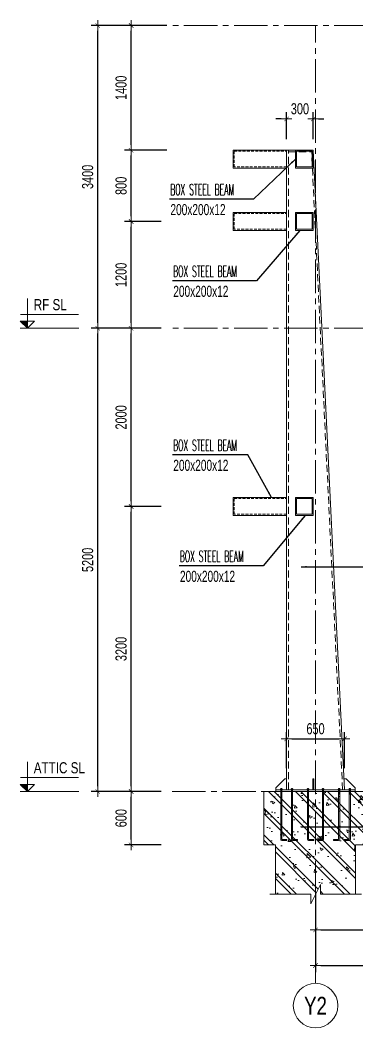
# Model space of a CAD drawing. Header units: millimetres. Extents: x 239606 to 395013, y -27979 to 24335.
# Drawn here: x 350749 to 358306, y -26541 to -3913 of the extents above; entities that cross this region are included whole.
import ezdxf
from ezdxf.enums import TextEntityAlignment as Align

# ---------------------------------------------------------------- set-up
doc = ezdxf.new("R2010")
doc.units = ezdxf.units.MM
for name, pattern in [('CENTER2', [1.125, 0.75, -0.125, 0.125, -0.125]), ('HIDDEN', [9.525, 6.35, -3.175]), ('HIDDEN2', [4.7625, 3.175, -1.5875])]:
    doc.linetypes.add(name, pattern=pattern)
doc.layers.get('0').update_dxf_attribs({"lineweight": 20})
doc.layers.get('Defpoints').update_dxf_attribs({"color": 151, "lineweight": 9})
for name, color, linetype, lineweight in [('NDC_S-BEAM-NAME-VERT', 7, 'Continuous', 20), ('NDC_S_ANNO', 7, 'Continuous', 20), ('NDC_S_AXIS', 5, 'CENTER2', 13), ('NDC_S_CONTINUOUS', 3, 'Continuous', 20), ('NDC_S_DIM', 1, 'Continuous', 15), ('NDC_S_ENG TEXT', 2, 'Continuous', 20), ('NDC_S_HATCH MATERIAL', 8, 'Continuous', 13), ('NDC_S_HIDDEN', 8, 'HIDDEN2', 13), ('NDC_S_SLAB', 2, 'Continuous', 20), ('NDC_S_SYMBOL', 1, 'Continuous', 15), ('NDC_S_TEXT SYMBOL', 7, 'Continuous', 20), ('NDC_S_VN TEXT', 7, 'Continuous', 20)]:
    doc.layers.add(name, color=color, linetype=linetype, lineweight=lineweight)
doc.styles.add('NDC_ANNO', font='', dxfattribs={"width": 0.8})
doc.styles.add('NDC_DIM', font='', dxfattribs={"width": 0.75})
doc.styles.add('NDC_EN TXT', font='romans.shx', dxfattribs={"width": 0.8})
doc.styles.add('NDC_VIE TXT', font='arial.ttf', dxfattribs={"width": 0.8})
doc.styles.get('NDC_ANNO').set_extended_font_data('Dotum')
doc.styles.get('NDC_DIM').set_extended_font_data('Dotum')
doc.dimstyles.new('NDC_dim_100', dxfattribs={"dimscale": 100, "dimtxt": 2.5, "dimasz": 1.2, "dimexe": 1.5, "dimexo": 2.5, "dimgap": 1, "dimtad": 1, "dimdec": 0, "dimzin": 0, "dimdsep": 46, "dimtxsty": 'NDC_DIM', "dimblk": 'DIMMARK', "dimcen": 0.09, "dimdle": 1.2, "dimclrd": 1, "dimclre": 1, "dimclrt": 3, "dimadec": 0, "dimazin": 0, "dimtfac": 1, "dimtdec": 0, "dimtix": 1, "dimtofl": 0, "dimtmove": 0, "dimatfit": 3, "dimfxl": 8, "dimfxlon": 1, "dimtolj": 1, "dimtzin": 0, "dimarcsym": 0})

# ---------------------------------------------------------------- blocks, each defined once
blk = doc.blocks.new('DIMMARK')
at = {"layer": 'NDC_S_DIM', "color": 1}
blk.add_line((-1.5, 0), (1, 0), dxfattribs=at)
at = {"layer": 'NDC_S_DIM', "color": 2, "const_width": 0.1}
blk.add_lwpolyline([(-0.42, -0.42), (0.42, 0.42)], dxfattribs=at)
blk = doc.blocks.new('*D78')
at = {"layer": 'Defpoints', "color": 0, "ltscale": 200, "transparency": 16777216}
for p in [(357379, -22194), (386979, -22194), (386979, -25141)]:
    blk.add_point(p, dxfattribs=at)
at = {"layer": 'NDC_S_DIM', "color": 1, "lineweight": -2, "ltscale": 200, "transparency": 16777216}
for p, q in [((357379, -24341), (357379, -25291)), ((386979, -24341), (386979, -25291)), ((357499, -25141), (386859, -25141))]:
    blk.add_line(p, q, dxfattribs=at)
at = {"layer": 'NDC_S_DIM', "color": 1, "lineweight": -2, "ltscale": 200, "transparency": 16777216, "xscale": 120, "yscale": 120, "zscale": 120, "rotation": 180}
blk.add_blockref('DIMMARK', (357379, -25141), dxfattribs=at)
at = {"layer": 'NDC_S_DIM', "color": 1, "lineweight": -2, "ltscale": 200, "transparency": 16777216, "xscale": 120, "yscale": 120, "zscale": 120}
blk.add_blockref('DIMMARK', (386979, -25141), dxfattribs=at)
at = {"layer": 'NDC_S_DIM', "color": 3, "ltscale": 200, "transparency": 16777216, "insert": (372179, -24916), "char_height": 250, "attachment_point": 5, "style": 'NDC_DIM'}
blk.add_mtext('\\A1;29600', dxfattribs=at)
blk = doc.blocks.new('*D79')
at = {"layer": 'Defpoints', "color": 0, "ltscale": 200, "transparency": 16777216}
for p in [(357379, -22194), (367679, -22194), (367679, -24341)]:
    blk.add_point(p, dxfattribs=at)
at = {"layer": 'NDC_S_DIM', "color": 1, "lineweight": -2, "ltscale": 200, "transparency": 16777216}
for p, q in [((357379, -23541), (357379, -24491)), ((367679, -23541), (367679, -24491)), ((357499, -24341), (367559, -24341))]:
    blk.add_line(p, q, dxfattribs=at)
at = {"layer": 'NDC_S_DIM', "color": 1, "lineweight": -2, "ltscale": 200, "transparency": 16777216, "xscale": 120, "yscale": 120, "zscale": 120, "rotation": 180}
blk.add_blockref('DIMMARK', (357379, -24341), dxfattribs=at)
at = {"layer": 'NDC_S_DIM', "color": 1, "lineweight": -2, "ltscale": 200, "transparency": 16777216, "xscale": 120, "yscale": 120, "zscale": 120}
blk.add_blockref('DIMMARK', (367679, -24341), dxfattribs=at)
at = {"layer": 'NDC_S_DIM', "color": 3, "ltscale": 200, "transparency": 16777216, "insert": (362529, -24116), "char_height": 250, "attachment_point": 5, "style": 'NDC_DIM'}
blk.add_mtext('\\A1;10300', dxfattribs=at)
blk = doc.blocks.new('*U7')
at = {"layer": 'NDC_S_SYMBOL'}
blk.add_line((0, 5), (0, 9), dxfattribs=at)
blk.add_circle((0, 0), 5, dxfattribs=at)
at = {"layer": 'NDC_S_TEXT SYMBOL', "color": 7, "style": 'NDC_ANNO', "width": 0.8}
blk.add_attdef('GRID', text='', height=4, dxfattribs=at).set_placement((0, 0), align=Align.MIDDLE)
blk = doc.blocks.new('*U203')
at = {"linetype": 'HIDDEN'}
for p, q in [((-0.29, 36), (-0.29, 35.72)), ((0.29, 36), (0.29, 35.72)), ((-0.29, 35.17), (-0.29, 32)), ((0.29, 35.17), (0.29, 32))]:
    blk.add_line(p, q, dxfattribs=at)
for p, q in [((-0.38, 35.17), (-0.38, 0.37)), ((-0.38, 32), (0.37, 32)), ((0.25, 35.17), (-0.25, 35.17)), ((0.37, 0.62), (0.37, 35.17)), ((4, 0.37), (0.62, 0.37)), ((4, -0.38), (4, 0.37)), ((0.37, -0.38), (4, -0.38))]:
    blk.add_line(p, q)
for points in [[(-0.56, 35.25), (-0.25, 35.25), (-0.25, 35.67, 0.414214), (-0.3, 35.72), (-0.51, 35.72, 0.414214), (-0.56, 35.67)], [(-0.25, 35.25), (0.25, 35.25), (0.25, 35.67, 0.414214), (0.2, 35.72), (-0.2, 35.72, 0.414214), (-0.25, 35.67)], [(0.25, 35.25), (0.56, 35.25), (0.56, 35.67, 0.414214), (0.51, 35.72), (0.3, 35.72, 0.414214), (0.25, 35.67)]]:
    blk.add_lwpolyline(points, format="xyb", close=True)
for points in [[(-0.38, 35.72), (-0.38, 36), (0.37, 36), (0.37, 35.72)], [(-0.81, 35.25), (0.81, 35.25), (0.81, 35.17), (-0.81, 35.17)]]:
    blk.add_lwpolyline(points, close=True)
for centre, radius in [((0.37, 0.37), 0.75), ((0.62, 0.62), 0.25)]:
    blk.add_arc(centre, radius, 180, 270)
blk = doc.blocks.new('X21')
at = {"layer": 'NDC_S_HATCH MATERIAL', "ltscale": 100}
h = blk.add_hatch(dxfattribs=at)
h.set_pattern_fill('BT-01', color=256, scale=100, pattern_type=2)
h.set_pattern_definition([(50, (-1175275.9, -26976.1), (717.26018, -62.75213), [75, -825]), (355, (-1175275.9, -26976.1), (-138.75133, 752.19213), [60, -660]), (100.4514, (-1175216.14, -26981.35), (578.5094, 689.43954), [63.7402, -701.1421]), (46.1842, (-1175275.9, -26776.1), (1067.24105, -165.519), [112.5, -1237.5]), (96.6356, (-1175187, -26789.9), (934.6627, 974.1179), [95.6103, -1051.713]), (351.1842, (-1175275.9, -26776.1), (934.6619, 974.1186), [90, -990]), (21, (-1175175.9, -26826.1), (596.90705, -402.6189), [75, -825]), (326, (-1175175.9, -26826.1), (243.31533, 725.15005), [60, -660]), (71.4514, (-1175126.2, -26859.7), (840.22263, 322.5305), [63.7402, -701.1421]), (37.5, (-1175275.9, -26976.12), (12.159855, 332.893854), [0, -652, 0, -670, 0, -662.5]), (7.5, (-1175275.9, -26976.12), (263.06954, 394.41171), [0, -382, 0, -637, 0, -252.5]), (327.5, (-1175498.9, -26976.12), (533.822436, -22.55487), [0, -250, 0, -780, 0, -1035]), (317.5, (-1175598.9, -26976.1), (583.18617, 100.10498), [0, -325, 0, -518, 0, -735]), (45, (-1175275.9, -26976.1), (-300.52038, 300.52038), []), (45, (-1175275.9, -26853.6), (-300.52038, 300.52038), [])])
h.paths.add_polyline_path([(-3422, -300), (-3422, -500), (-1640, -500), (-1640, -1200), (-900, -1200), (-900, -2308), (-108, -2308), (-108, -2092), (108, -2524), (108, -2308), (900, -2308), (900, -1200), (1160, -1200), (1160, 0), (-3422, 0), (-3422, -200), (-3322, -200), (-3522, -300)])
at = {"layer": 'NDC_S_AXIS', "ltscale": 1000}
for p, q in [((-3422, 17200), (3218, 17200)), ((0, -2308), (0, 17200)), ((-3422, 10400), (3218, 10400)), ((-3422, 0), (0, 0))]:
    blk.add_line(p, q, dxfattribs=at)
at = {"layer": 'NDC_S_CONTINUOUS', "ltscale": 100}
for p, q in [((-648, 40), (50, 14400)), ((650, 14400), (50, 14400)), ((650, 40), (650, 14400)), ((-1640, -500), (-3422, -500)), ((-1640, -1200), (-1640, -500)), ((-900, -1200), (-900, -2308)), ((900, -1200), (900, -2308))]:
    blk.add_line(p, q, dxfattribs=at)
at = {"layer": 'NDC_S_CONTINUOUS', "linetype": 'HIDDEN2', "ltscale": 50}
for p, q in [((-608, 40), (90, 14400)), ((610, 14360), (88, 14360)), ((610, 40), (610, 14400))]:
    blk.add_line(p, q, dxfattribs=at)
at = {"layer": 'NDC_S_CONTINUOUS', "ltscale": 100}
for points in [[(-3422, 0), (1160, 0), (1160, -1200), (900, -1200)], [(-900, -1200), (-1640, -1200)]]:
    blk.add_lwpolyline(points, dxfattribs=at)
at = {"layer": 'NDC_S_DIM', "ltscale": 100}
for points in [[(-3422, -600), (-3422, -300), (-3522, -300), (-3322, -200), (-3422, -200), (-3422, 100)], [(-1032, -2308), (-108, -2308), (-108, -2092), (108, -2524), (108, -2308), (1025, -2308)]]:
    blk.add_lwpolyline(points, dxfattribs=at)
at = {"layer": 'NDC_S_ENG TEXT', "ltscale": 100}
for points in [[(-638, 280), (-690, 280), (-890, 80), (-890, 40)], [(650, 280), (690, 280), (890, 80), (890, 40)]]:
    blk.add_lwpolyline(points, dxfattribs=at)
for points in [[(62, 280), (62, 40), (38, 40), (38, 280)], [(-890, 40), (890, 40), (890, 0), (-890, 0)]]:
    blk.add_lwpolyline(points, close=True, dxfattribs=at)
at = {"layer": 'NDC_S_HATCH MATERIAL', "ltscale": 1000}
for points in [[(650, 14000), (1850, 14000), (1850, 14400), (650, 14400)], [(650, 12600), (1850, 12600), (1850, 13000), (650, 13000)], [(650, 6200), (1850, 6200), (1850, 6600), (650, 6600)]]:
    blk.add_lwpolyline(points, close=True, dxfattribs=at)
at = {"layer": 'NDC_S_HIDDEN', "ltscale": 20}
for points in [[(650, 14024), (1826, 14024), (1826, 14376), (650, 14376)], [(650, 12624), (1826, 12624), (1826, 12976), (650, 12976)], [(650, 6224), (1826, 6224), (1826, 6576), (650, 6576)]]:
    blk.add_lwpolyline(points, close=True, dxfattribs=at)
at = {"layer": 'NDC_S_SLAB', "ltscale": 1000}
for points in [[(50, 14000), (450, 14000), (450, 14400), (50, 14400)], [(74, 14024), (426, 14024), (426, 14376), (74, 14376)], [(50, 12600), (450, 12600), (450, 13000), (50, 13000)], [(74, 12624), (426, 12624), (426, 12976), (74, 12976)], [(50, 6200), (450, 6200), (450, 6600), (50, 6600)], [(74, 6224), (426, 6224), (426, 6576), (74, 6576)]]:
    blk.add_lwpolyline(points, close=True, dxfattribs=at)
at = {"layer": 'NDC_S-BEAM-NAME-VERT'}
for p, xscale, yscale, zscale, rotation in [((-770, -1088), 32.08421052631559, 32.08421052631559, 32.08421052631559, 9.17021305569723e-07), ((-530, -1088), 32.08421052631559, 32.08421052631559, 32.08421052631559, 9.170213055697231e-07), ((-170, -1088), 32.08421052631558, 32.08421052631558, 32.08421052631558, 9.170213055697234e-07), ((170, -1088), -32.08421052631559, 32.08421052631564, 32.08421052631565, 359.9999990829787), ((530, -1088), -32.08421052631559, 32.08421052631564, 32.08421052631565, 359.9999990829787), ((770, -1088), -32.0842105263156, 32.08421052631564, 32.08421052631565, 359.9999990829787)]:
    blk.add_blockref('*U203', p, dxfattribs=dict(at, xscale=xscale, yscale=yscale, zscale=zscale, rotation=rotation))
blk = doc.blocks.new('*D98')
at = {"layer": 'Defpoints', "color": 0, "ltscale": 100, "transparency": 16777216}
for p in [(353240, -14833), (354161, -14833), (354161, -21233)]:
    blk.add_point(p, dxfattribs=at)
at = {"layer": 'NDC_S_DIM', "color": 1, "lineweight": -2, "ltscale": 100, "transparency": 16777216}
for p, q in [((353911, -14833), (353090, -14833)), ((353240, -21113), (353240, -14953)), ((353911, -21233), (353090, -21233))]:
    blk.add_line(p, q, dxfattribs=at)
at = {"layer": 'NDC_S_DIM', "color": 1, "lineweight": -2, "ltscale": 100, "transparency": 16777216, "xscale": 120, "yscale": 120, "zscale": 120}
for p, rotation in [((353240, -14833), 90), ((353240, -21233), 270)]:
    blk.add_blockref('DIMMARK', p, dxfattribs=dict(at, rotation=rotation))
at = {"layer": 'NDC_S_DIM', "color": 3, "ltscale": 100, "transparency": 16777216, "insert": (353015, -18033), "char_height": 250, "attachment_point": 5, "rotation": 90, "style": 'NDC_DIM'}
blk.add_mtext('\\A1;3200', dxfattribs=at)
blk = doc.blocks.new('*D99')
at = {"layer": 'Defpoints', "color": 0, "ltscale": 100, "transparency": 16777216}
for p in [(353240, -21233), (354161, -21233), (354161, -22433)]:
    blk.add_point(p, dxfattribs=at)
at = {"layer": 'NDC_S_DIM', "color": 1, "lineweight": -2, "ltscale": 100, "transparency": 16777216}
for p, q in [((353911, -21233), (353090, -21233)), ((353240, -22313), (353240, -21353)), ((353911, -22433), (353090, -22433))]:
    blk.add_line(p, q, dxfattribs=at)
at = {"layer": 'NDC_S_DIM', "color": 1, "lineweight": -2, "ltscale": 100, "transparency": 16777216, "xscale": 120, "yscale": 120, "zscale": 120}
for p, rotation in [((353240, -21233), 90), ((353240, -22433), 270)]:
    blk.add_blockref('DIMMARK', p, dxfattribs=dict(at, rotation=rotation))
at = {"layer": 'NDC_S_DIM', "color": 3, "ltscale": 100, "transparency": 16777216, "insert": (353015, -21833), "char_height": 250, "attachment_point": 5, "rotation": 90, "style": 'NDC_DIM'}
blk.add_mtext('\\A1;600', dxfattribs=at)
blk = doc.blocks.new('*D100')
at = {"layer": 'Defpoints', "color": 0, "ltscale": 100, "transparency": 16777216}
for p in [(353240, -10833), (354161, -10833), (354161, -14833)]:
    blk.add_point(p, dxfattribs=at)
at = {"layer": 'NDC_S_DIM', "color": 1, "lineweight": -2, "ltscale": 100, "transparency": 16777216}
for p, q in [((353911, -10833), (353090, -10833)), ((353240, -14713), (353240, -10953)), ((353911, -14833), (353090, -14833))]:
    blk.add_line(p, q, dxfattribs=at)
at = {"layer": 'NDC_S_DIM', "color": 1, "lineweight": -2, "ltscale": 100, "transparency": 16777216, "xscale": 120, "yscale": 120, "zscale": 120}
for p, rotation in [((353240, -10833), 90), ((353240, -14833), 270)]:
    blk.add_blockref('DIMMARK', p, dxfattribs=dict(at, rotation=rotation))
at = {"layer": 'NDC_S_DIM', "color": 3, "ltscale": 100, "transparency": 16777216, "insert": (353015, -12833), "char_height": 250, "attachment_point": 5, "rotation": 90, "style": 'NDC_DIM'}
blk.add_mtext('\\A1;2000', dxfattribs=at)
blk = doc.blocks.new('*D101')
at = {"layer": 'Defpoints', "color": 0, "ltscale": 100, "transparency": 16777216}
for p in [(353240, -8433), (354161, -8433), (354161, -10833)]:
    blk.add_point(p, dxfattribs=at)
at = {"layer": 'NDC_S_DIM', "color": 1, "lineweight": -2, "ltscale": 100, "transparency": 16777216}
for p, q in [((353911, -8433), (353090, -8433)), ((353240, -10713), (353240, -8553)), ((353911, -10833), (353090, -10833))]:
    blk.add_line(p, q, dxfattribs=at)
at = {"layer": 'NDC_S_DIM', "color": 1, "lineweight": -2, "ltscale": 100, "transparency": 16777216, "xscale": 120, "yscale": 120, "zscale": 120}
for p, rotation in [((353240, -8433), 90), ((353240, -10833), 270)]:
    blk.add_blockref('DIMMARK', p, dxfattribs=dict(at, rotation=rotation))
at = {"layer": 'NDC_S_DIM', "color": 3, "ltscale": 100, "transparency": 16777216, "insert": (353015, -9633), "char_height": 250, "attachment_point": 5, "rotation": 90, "style": 'NDC_DIM'}
blk.add_mtext('\\A1;1200', dxfattribs=at)
blk = doc.blocks.new('*D102')
at = {"layer": 'Defpoints', "color": 0, "ltscale": 100, "transparency": 16777216}
for p in [(353240, -6833), (356179, -6833), (354161, -8433)]:
    blk.add_point(p, dxfattribs=at)
at = {"layer": 'NDC_S_DIM', "color": 1, "lineweight": -2, "ltscale": 100, "transparency": 16777216}
for p, q in [((354040, -6833), (353090, -6833)), ((353240, -8313), (353240, -6953)), ((353911, -8433), (353090, -8433))]:
    blk.add_line(p, q, dxfattribs=at)
at = {"layer": 'NDC_S_DIM', "color": 1, "lineweight": -2, "ltscale": 100, "transparency": 16777216, "xscale": 120, "yscale": 120, "zscale": 120}
for p, rotation in [((353240, -6833), 90), ((353240, -8433), 270)]:
    blk.add_blockref('DIMMARK', p, dxfattribs=dict(at, rotation=rotation))
at = {"layer": 'NDC_S_DIM', "color": 3, "ltscale": 100, "transparency": 16777216, "insert": (353015, -7633), "char_height": 250, "attachment_point": 5, "rotation": 90, "style": 'NDC_DIM'}
blk.add_mtext('\\A1;800', dxfattribs=at)
blk = doc.blocks.new('*D103')
at = {"layer": 'Defpoints', "color": 0, "ltscale": 100, "transparency": 16777216}
for p in [(352490, -10833), (354161, -10833), (354161, -21233)]:
    blk.add_point(p, dxfattribs=at)
at = {"layer": 'NDC_S_DIM', "color": 1, "lineweight": -2, "ltscale": 100, "transparency": 16777216}
for p, q in [((353290, -10833), (352340, -10833)), ((352490, -21113), (352490, -10953)), ((353290, -21233), (352340, -21233))]:
    blk.add_line(p, q, dxfattribs=at)
at = {"layer": 'NDC_S_DIM', "color": 1, "lineweight": -2, "ltscale": 100, "transparency": 16777216, "xscale": 120, "yscale": 120, "zscale": 120}
for p, rotation in [((352490, -10833), 90), ((352490, -21233), 270)]:
    blk.add_blockref('DIMMARK', p, dxfattribs=dict(at, rotation=rotation))
at = {"layer": 'NDC_S_DIM', "color": 3, "ltscale": 100, "transparency": 16777216, "insert": (352265, -16033), "char_height": 250, "attachment_point": 5, "rotation": 90, "style": 'NDC_DIM'}
blk.add_mtext('\\A1;5200', dxfattribs=at)
blk = doc.blocks.new('*D104')
at = {"layer": 'Defpoints', "color": 0, "ltscale": 100, "transparency": 16777216}
for p in [(352490, -4033), (354161, -4033), (354161, -10833)]:
    blk.add_point(p, dxfattribs=at)
at = {"layer": 'NDC_S_DIM', "color": 1, "lineweight": -2, "ltscale": 100, "transparency": 16777216}
for p, q in [((353290, -4033), (352340, -4033)), ((352490, -10713), (352490, -4153)), ((353290, -10833), (352340, -10833))]:
    blk.add_line(p, q, dxfattribs=at)
at = {"layer": 'NDC_S_DIM', "color": 1, "lineweight": -2, "ltscale": 100, "transparency": 16777216, "xscale": 120, "yscale": 120, "zscale": 120}
for p, rotation in [((352490, -4033), 90), ((352490, -10833), 270)]:
    blk.add_blockref('DIMMARK', p, dxfattribs=dict(at, rotation=rotation))
at = {"layer": 'NDC_S_DIM', "color": 3, "ltscale": 100, "transparency": 16777216, "insert": (352265, -7433), "char_height": 250, "attachment_point": 5, "rotation": 90, "style": 'NDC_DIM'}
blk.add_mtext('\\A1;3400', dxfattribs=at)
blk = doc.blocks.new('*D97')
at = {"layer": 'Defpoints', "color": 0, "ltscale": 100, "transparency": 16777216}
for p in [(353240, -4033), (356179, -4033), (354161, -6833)]:
    blk.add_point(p, dxfattribs=at)
at = {"layer": 'NDC_S_DIM', "color": 1, "lineweight": -2, "ltscale": 100, "transparency": 16777216}
for p, q in [((354040, -4033), (353090, -4033)), ((353240, -6713), (353240, -4153)), ((353911, -6833), (353090, -6833))]:
    blk.add_line(p, q, dxfattribs=at)
at = {"layer": 'NDC_S_DIM', "color": 1, "lineweight": -2, "ltscale": 100, "transparency": 16777216, "xscale": 120, "yscale": 120, "zscale": 120}
for p, rotation in [((353240, -4033), 90), ((353240, -6833), 270)]:
    blk.add_blockref('DIMMARK', p, dxfattribs=dict(at, rotation=rotation))
at = {"layer": 'NDC_S_DIM', "color": 3, "ltscale": 100, "transparency": 16777216, "insert": (353015, -5433), "char_height": 250, "attachment_point": 5, "rotation": 90, "style": 'NDC_DIM'}
blk.add_mtext('\\A1;1400', dxfattribs=at)
blk = doc.blocks.new('kata_block_CT')
at = {"layer": 'NDC_S_ANNO'}
blk.add_hatch(color=3, dxfattribs=at).paths.add_polyline_path([(0, 1.6), (-1.61, 1.6), (0, 0)])
at = {"layer": 'NDC_S_ANNO', "ltscale": 50}
h = blk.add_hatch(dxfattribs=at)
h.set_pattern_fill('ANSI31', color=256, scale=1.406, style=0)
h.paths.add_polyline_path([(0, 1.6), (0, 0), (1.61, 1.6)])
for p, q in [((-1.59, 3.14), (11.47, 3.14)), ((11.56, 0), (-1.64, 0))]:
    blk.add_line(p, q, dxfattribs=at)
for points in [[(0, 6.69), (0, 0)], [(0, 0), (-1.61, 1.6), (0, 1.6)], [(0, 0), (1.61, 1.6), (0, 1.6)]]:
    blk.add_lwpolyline(points, dxfattribs=at)
at = {"layer": 'NDC_S_ANNO', "color": 8, "ltscale": 50}
blk.add_lwpolyline([(0, 0), (-1.61, 1.6), (0, 1.6)], dxfattribs=at)
at = {"layer": 'NDC_S_TEXT SYMBOL', "color": 3, "style": 'NDC_ANNO', "width": 0.8}
blk.add_attdef('CT', (1.41, 4.07), '', height=2.5, dxfattribs=at)
blk = doc.blocks.new('*D137')
at = {"layer": 'Defpoints', "color": 0, "ltscale": 100, "transparency": 16777216}
for p in [(357329, -6130), (356729, -6833), (357329, -6833)]:
    blk.add_point(p, dxfattribs=at)
at = {"layer": 'NDC_S_DIM', "color": 1, "lineweight": -2, "ltscale": 100, "transparency": 16777216}
for p, q in [((356729, -6583), (356729, -5980)), ((357329, -6583), (357329, -5980)), ((356609, -6130), (356489, -6130)), ((357449, -6130), (357569, -6130))]:
    blk.add_line(p, q, dxfattribs=at)
at = {"layer": 'NDC_S_DIM', "color": 1, "lineweight": -2, "ltscale": 100, "transparency": 16777216, "xscale": 120, "yscale": 120, "zscale": 120}
blk.add_blockref('DIMMARK', (356729, -6130), dxfattribs=at)
at = {"layer": 'NDC_S_DIM', "color": 1, "lineweight": -2, "ltscale": 100, "transparency": 16777216, "xscale": 120, "yscale": 120, "zscale": 120, "rotation": 180}
blk.add_blockref('DIMMARK', (357329, -6130), dxfattribs=at)
at = {"layer": 'NDC_S_DIM', "color": 3, "ltscale": 100, "transparency": 16777216, "insert": (357029, -5905), "char_height": 250, "attachment_point": 5, "style": 'NDC_DIM'}
blk.add_mtext('\\A1;300', dxfattribs=at)
blk = doc.blocks.new('*D139')
at = {"layer": 'Defpoints', "color": 0, "ltscale": 100, "transparency": 16777216}
for p in [(358029, -20051), (356729, -20958), (358029, -20958)]:
    blk.add_point(p, dxfattribs=at)
at = {"layer": 'NDC_S_DIM', "color": 1, "lineweight": -2, "ltscale": 100, "transparency": 16777216}
for p, q in [((356729, -20708), (356729, -19901)), ((358029, -20708), (358029, -19901)), ((356849, -20051), (357909, -20051))]:
    blk.add_line(p, q, dxfattribs=at)
at = {"layer": 'NDC_S_DIM', "color": 1, "lineweight": -2, "ltscale": 100, "transparency": 16777216, "xscale": 120, "yscale": 120, "zscale": 120, "rotation": 180}
blk.add_blockref('DIMMARK', (356729, -20051), dxfattribs=at)
at = {"layer": 'NDC_S_DIM', "color": 1, "lineweight": -2, "ltscale": 100, "transparency": 16777216, "xscale": 120, "yscale": 120, "zscale": 120}
blk.add_blockref('DIMMARK', (358029, -20051), dxfattribs=at)
at = {"layer": 'NDC_S_DIM', "color": 3, "ltscale": 100, "transparency": 16777216, "insert": (357379, -19826), "char_height": 250, "attachment_point": 5, "style": 'NDC_DIM'}
blk.add_mtext('\\A1;650', dxfattribs=at)

msp = doc.modelspace()

# ---------------------------------------------------------------- linework, layer by layer
at = {"layer": 'NDC_S_AXIS', "ltscale": 1000}
msp.add_line((354161.4, -21233.3), (392548.8, -21233.3), dxfattribs=at)

# ---------------------------------------------------------------- block references
at = {"layer": 'NDC_S_AXIS', "xscale": 100, "yscale": 100, "zscale": 100}
msp.add_blockref('*U7', (357379.1, -26041.2), dxfattribs=at).add_auto_attribs({'GRID': 'Y2'})
at = {"layer": 'NDC_S_DIM', "xscale": -1}
msp.add_blockref('X21', (357379.1, -21233.3), dxfattribs=at)
at = {"layer": 'NDC_S_VN TEXT', "xscale": 100, "yscale": 100, "zscale": 100}
for p, values in [((350913.3, -10833.3), {'CT': 'RF SL'}), ((350913.3, -21233.3), {'CT': 'ATTIC SL'})]:
    msp.add_blockref('kata_block_CT', p, dxfattribs=at).add_auto_attribs(values)

# ---------------------------------------------------------------- texts
at = {"layer": 'NDC_S_ENG TEXT'}
for s, style, width, p in [('BOX STEEL BEAM', 'NDC_EN TXT', 0.5, (354119.4, -7843.1)), ('200x200x12', 'NDC_VIE TXT', 0.65, (354122.7, -8292.1)), ('BOX STEEL BEAM', 'NDC_EN TXT', 0.5, (354183.1, -9678.1)), ('200x200x12', 'NDC_VIE TXT', 0.65, (354186.4, -10127.1)), ('BOX STEEL BEAM', 'NDC_EN TXT', 0.5, (354183.1, -13585.9)), ('200x200x12', 'NDC_VIE TXT', 0.65, (354186.4, -14034.9)), ('BOX STEEL BEAM', 'NDC_EN TXT', 0.5, (354333.2, -16078.1)), ('200x200x12', 'NDC_VIE TXT', 0.65, (354336.5, -16527.1))]:
    msp.add_text(s, height=250, dxfattribs=dict(at, style=style, width=width)).set_placement(p)

# ---------------------------------------------------------------- dimensions: what is measured, and where the dimension line sits
at = {"layer": 'NDC_S_DIM', "ltscale": 100}
for base, p1, p2, picture, middle in [((352489.7, -4033.3), (354161.4, -10833.3), (354161.4, -4033.3), '*D104', (352264.6, -7433.3)), ((353239.7, -4033.3), (354161.4, -6833.3), (356179.1, -4033.3), '*D97', (353014.6, -5433.3)), ((353239.7, -6833.3), (354161.4, -8433.3), (356179.1, -6833.3), '*D102', (353014.6, -7633.3)), ((353239.7, -8433.3), (354161.4, -10833.3), (354161.4, -8433.3), '*D101', (353014.6, -9633.3)), ((352489.7, -10833.3), (354161.4, -21233.3), (354161.4, -10833.3), '*D103', (352264.6, -16033.3)), ((353239.7, -10833.3), (354161.4, -14833.3), (354161.4, -10833.3), '*D100', (353014.6, -12833.3)), ((353239.7, -14833.3), (354161.4, -21233.3), (354161.4, -14833.3), '*D98', (353014.6, -18033.3)), ((353239.7, -21233.3), (354161.4, -22433.3), (354161.4, -21233.3), '*D99', (353014.6, -21833.3))]:
    dim = msp.add_linear_dim(base=base, p1=p1, p2=p2, angle=90, dimstyle='NDC_dim_100', override={"dimlfac": 0.5, "dimtmove": 1}, dxfattribs=at)
    dim.commit()
    dim.dimension.update_dxf_attribs({"geometry": picture, "text_midpoint": middle})
for base, p1, p2, picture, middle in [((357329.1, -6129.9), (356729.1, -6833.3), (357329.1, -6833.3), '*D137', (357029.1, -5904.8)), ((358029.1, -20050.9), (356729.1, -20957.6), (358029.1, -20957.6), '*D139', (357379.1, -19825.7))]:
    dim = msp.add_linear_dim(base=base, p1=p1, p2=p2, dimstyle='NDC_dim_100', override={"dimlfac": 0.5, "dimtmove": 1}, dxfattribs=at)
    dim.commit()
    dim.dimension.update_dxf_attribs({"geometry": picture, "text_midpoint": middle})
at = {"layer": 'NDC_S_DIM', "ltscale": 200}
for base, p2, picture, middle in [((386979.1, -25141.2), (386979.1, -22194.4), '*D78', (372179.1, -24916.1)), ((367679.1, -24341.2), (367679.1, -22194.4), '*D79', (362529.1, -24116.1))]:
    dim = msp.add_linear_dim(base=base, p1=(357379.1, -22194.4), p2=p2, dimstyle='NDC_dim_100', dxfattribs=at)
    dim.commit()
    dim.dimension.update_dxf_attribs({"geometry": picture, "text_midpoint": middle})

# ---------------------------------------------------------------- leaders
at = {"layer": 'NDC_S_DIM', "ltscale": 100}
for points in [[(356929.1, -7033.3), (355986.9, -7931.8), (354105.1, -7931.8)], [(357029.7, -8633.3), (356050.6, -9766.8), (354168.8, -9766.8)], [(356388.5, -14633.5), (355859, -13674.6), (354168.8, -13674.6)], [(357149.3, -15033.5), (356200.7, -16166.8), (354319, -16166.8)]]:
    msp.add_leader(points, dimstyle='NDC_dim_100', override={"dimgap": 1, "dimtad": 0}, dxfattribs=at)
at = {"layer": 'NDC_S_ENG TEXT', "ltscale": 100}
msp.add_leader([(357051.2, -22025.6), (363128.9, -22025.6)], dimstyle='NDC_dim_100', override={"dimasz": 1, "dimgap": 1, "dimtad": 0, "dimldrblk": 'DotSmall'}, dxfattribs=at)
at = {"layer": 'NDC_S_SLAB', "ltscale": 100}
msp.add_leader([(357058.4, -16189.7), (360419.4, -16189.7)], dimstyle='NDC_dim_100', override={"dimgap": 1, "dimtad": 0}, dxfattribs=at)

doc.saveas('drawing.dxf')
